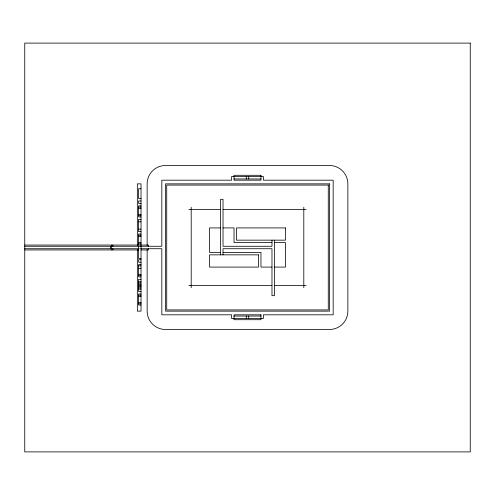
<?xml version="1.0" encoding="UTF-8"?>
<svg xmlns="http://www.w3.org/2000/svg" width="495" height="495" viewBox="0 0 495 495"><rect width="100%" height="100%" fill="white"/><g stroke="black" fill="none" stroke-linecap="round" stroke-linejoin="round"><path stroke-width="0.74" d="M234.036 178.961L260.964 178.961M141.019 188.75L138.575 188.75L138.575 198.544L141.019 198.544M141.019 200.995L138.575 200.995L138.575 203.439L141.019 203.439M141.019 205.889L138.575 205.889L138.575 216.903L141.019 216.903M138.575 207.114L141.019 207.114M138.575 208.333L141.019 208.333M188.904 209.558L220.572 209.558M223.022 209.558L306.096 209.558M138.575 214.453L141.019 214.453M138.575 215.678L141.019 215.678M141.019 219.353L138.575 219.353L138.575 231.598L141.019 231.598M138.575 221.797L141.019 221.797M220.572 227.917L209.558 227.917L209.558 252.394L220.572 252.394M223.022 227.917L234.036 227.917L234.036 242.606L271.978 242.606M138.575 229.142L141.019 229.142M141.019 234.036L138.575 234.036L138.575 245.05M138.575 235.261L141.019 235.261M138.575 236.486L141.019 236.486M138.575 242.606L141.019 242.606M274.428 242.606L285.442 242.606L285.442 267.083L274.428 267.083M138.575 243.831L141.019 243.831M24.75 245.05L148.364 245.05L148.364 246.275M24.75 246.275L161.828 246.275L161.828 180.186L231.592 180.186L231.592 176.511L263.408 176.511L263.408 180.186L333.172 180.186L333.172 314.814L263.408 314.814L263.408 318.489L231.592 318.489L231.592 314.814L161.828 314.814L161.828 248.725L140.648 248.725M24.75 248.725L139.188 248.725M24.75 249.95L138.817 249.95M141.019 249.95L148.364 249.95L148.364 248.725M223.022 252.394L260.964 252.394L260.964 267.083L271.978 267.083M141.019 258.514L138.575 258.514L138.575 246.275M141.019 259.739L138.575 259.739L138.575 262.189L141.019 262.189M141.019 264.633L138.575 264.633L138.575 276.872L141.019 276.872M138.575 265.858L141.019 265.858M138.575 268.309L141.019 268.309M138.575 274.428L141.019 274.428M138.575 275.647L141.019 275.647M141.019 279.322L138.575 279.322L138.575 291.561L141.019 291.561M138.575 281.766L141.019 281.766M138.575 282.992L141.019 282.992M138.575 284.217L141.019 284.217M138.575 285.442L141.019 285.442M188.904 285.442L271.978 285.442M274.428 285.442L306.096 285.442M138.575 286.667L141.019 286.667M138.575 287.886L141.019 287.886M138.575 289.111L141.019 289.111M141.019 294.005L138.575 294.005L138.575 305.025L141.019 305.025M138.575 295.23L141.019 295.23M138.575 296.456L141.019 296.456M138.575 302.575L141.019 302.575M138.575 303.8L141.019 303.8M234.036 316.039L260.964 316.039M112.86 245.05L112.872 246.275M303.8 207.263L303.8 287.737M274.428 240.155L274.428 295.67L271.978 295.67L271.978 248.725L223.022 248.725L223.022 254.845M271.978 240.155L271.978 246.275L223.022 246.275L223.022 199.33L220.572 199.33L220.572 254.845M248.725 176.511L248.725 178.961M248.725 316.039L248.725 318.489M246.275 176.511L246.275 178.961M246.275 316.039L246.275 318.489M191.2 207.263L191.2 287.737M147.139 245.57L147.139 183.855A18.358 18.358 0 0 1 165.497 165.497L329.503 165.497A18.358 18.358 0 0 1 347.861 183.855L347.861 311.145A18.358 18.358 0 0 1 329.503 329.503L165.497 329.503A18.358 18.358 0 0 1 147.139 311.145L147.139 249.431M141.019 245.57L141.019 183.855L137.35 183.855L137.35 245.57M141.019 246.275L141.019 311.145L137.35 311.145L137.35 249.431M112.872 248.725L112.872 249.95M111.647 245.05L111.647 249.95M110.422 246.275L110.422 248.725M470.25 43.108L24.75 43.108L24.75 451.892L470.25 451.892L470.25 43.108M260.964 175.292L234.036 175.292L234.036 180.186L260.964 180.186L260.964 175.292M329.503 183.855L165.497 183.855L165.497 311.145L329.503 311.145L329.503 183.855M328.278 185.081L166.722 185.081L166.722 309.92L328.278 309.92L328.278 185.081M285.442 227.917L236.486 227.917L236.486 240.155L285.442 240.155L285.442 227.917M258.514 254.845L209.558 254.845L209.558 267.083L258.514 267.083L258.514 254.845M260.964 314.814L234.036 314.814L234.036 319.708L260.964 319.708L260.964 314.814"/></g></svg>
